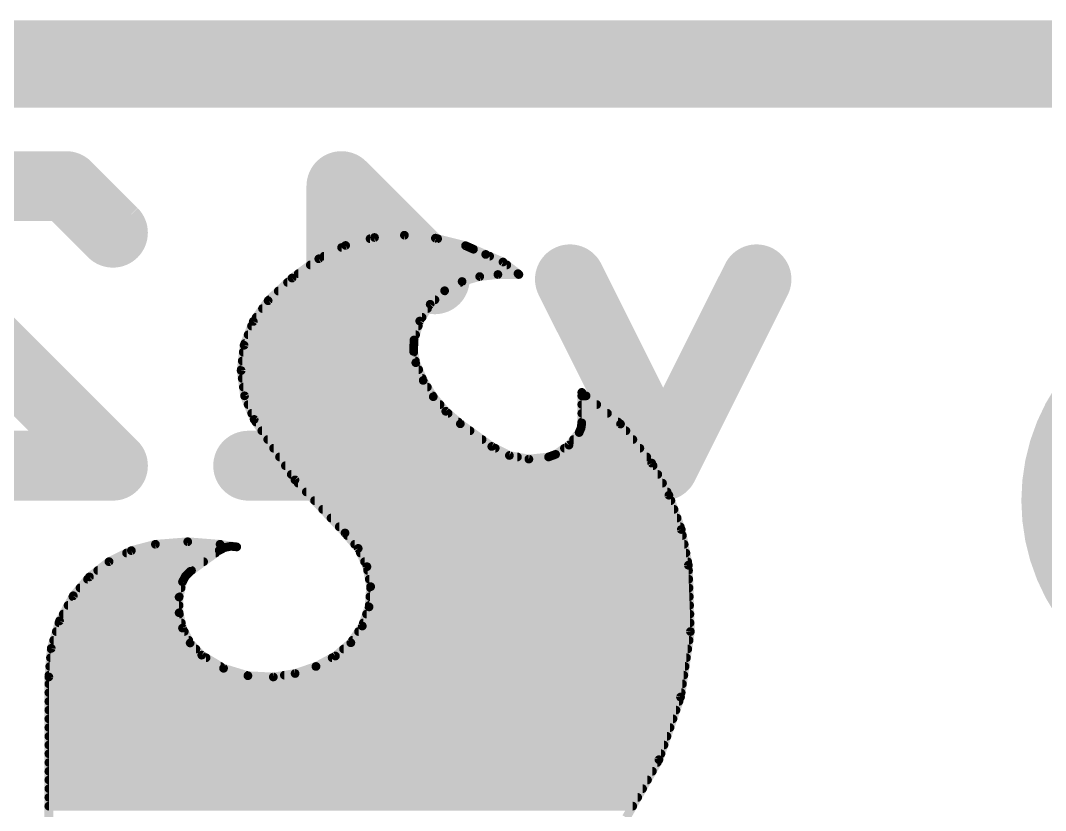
# Model space of a CAD drawing. Extents: x -43 to 64, y -8 to 16.
# Drawn here: x 6.649 to 9.629, y 13.068 to 15.367 of the extents above; entities that cross this region are included whole.
import ezdxf

# ---------------------------------------------------------------- set-up
doc = ezdxf.new("R2010")
doc.units = 0
for name, color, linetype in [('1', 12, 'CONTINUOUS'), ('16', 132, 'CONTINUOUS'), ('20', 53, 'CONTINUOUS'), ('21', 41, 'CONTINUOUS'), ('29', 253, 'CONTINUOUS')]:
    doc.layers.add(name, color=color, linetype=linetype)

# ---------------------------------------------------------------- blocks, each defined once
blk = doc.blocks.new('PIE')
at = {"const_width": 0.5}
blk.add_lwpolyline([(0, -0.25, 1), (0, 0.25, 1), (0, -0.25)], format="xyb", dxfattribs=at)

msp = doc.modelspace()

# ---------------------------------------------------------------- linework, layer by layer
at = {"layer": '1', "const_width": 0.254}
msp.add_lwpolyline([(0, 15.24), (15.24, 15.24)], dxfattribs=at)
at = {"layer": '16'}
for points, const_width in [([(0, 15.24), (15.24, 15.24)], 0.254), ([(6.5106, 14.8851), (6.7818, 14.8851)], 0.2032), ([(6.7818, 14.8851), (6.9174, 14.7495)], 0.2032), ([(7.8529, 14.6139), (7.5817, 14.8851)], 0.2032), ([(7.5817, 14.8851), (7.5817, 14.0716)], 0.2032), ([(6.9174, 14.0716), (6.375, 14.6139)], 0.2032), ([(8.5172, 14.0716), (8.2461, 14.6139)], 0.2032), ([(8.7884, 14.6139), (8.5172, 14.0716)], 0.2032), ([(6.375, 14.0716), (6.9174, 14.0716)], 0.2032), ([(7.8529, 14.0716), (7.3106, 14.0716)], 0.2032)]:
    msp.add_lwpolyline(points, dxfattribs=dict(at, const_width=const_width))
at = {"layer": '16', "const_width": 0.1016}
for points in [[(6.8177, 14.921, 1), (6.7459, 14.8492)], [(6.7818, 14.8343, 1), (6.7818, 14.9359)], [(7.6176, 14.921, 1), (7.5458, 14.8492)], [(7.6325, 14.8851, 1), (7.5309, 14.8851)], [(6.8814, 14.7136, 1), (6.9533, 14.7854)], [(7.817, 14.578, 1), (7.8888, 14.6498)], [(8.2915, 14.6366, 1), (8.2006, 14.5912)], [(8.8338, 14.5912, 1), (8.743, 14.6366)], [(6.8814, 14.0357, 1), (6.9533, 14.1075)], [(6.9174, 14.0208, 1), (6.9174, 14.1224)], [(7.3106, 14.1224, 1), (7.3106, 14.0208)], [(7.8529, 14.0208, 1), (7.8529, 14.1224)], [(8.4718, 14.0943, 1), (8.5627, 14.0489)], [(8.4718, 14.0489, 1), (8.5627, 14.0943)], [(7.5309, 14.0716, 1), (7.6325, 14.0716)]]:
    msp.add_lwpolyline(points, format="xyb", dxfattribs=at)
at = {"layer": '20', "const_width": 0.2032}
msp.add_lwpolyline([(15.24, 15.24), (0, 15.24)], dxfattribs=at)
at = {"layer": '21', "const_width": 0.0254}
for points in [[(7.7648, 14.7422), (7.6779, 14.7356)], [(7.8549, 14.7337), (7.7648, 14.7422)], [(7.5939, 14.7124), (7.5159, 14.6736)], [(7.6779, 14.7356), (7.5939, 14.7124)], [(7.665, 14.732), (7.8614, 14.732)], [(7.9426, 14.7117), (7.8549, 14.7337)], [(7.9655, 14.7015), (7.9426, 14.7117)], [(7.5312, 14.6812), (8.0127, 14.6812)], [(7.5822, 14.7066), (7.9541, 14.7066)], [(8.0011, 14.6863), (7.9655, 14.7015)], [(8.0515, 14.6642), (8.0011, 14.6863)], [(7.5159, 14.6736), (7.4382, 14.6176)], [(7.4912, 14.6558), (8.0624, 14.6558)], [(8.095, 14.6304), (8.0515, 14.6642)], [(7.456, 14.6304), (8.095, 14.6304)], [(7.9325, 14.6075), (7.9837, 14.622)], [(7.9837, 14.622), (8.0366, 14.6279)], [(8.0366, 14.6279), (8.0976, 14.6279)], [(8.0975, 14.6279), (8.095, 14.6304)], [(8.0976, 14.6279), (8.0975, 14.6279)], [(7.4382, 14.6176), (7.3686, 14.5517)], [(7.4249, 14.605), (7.9278, 14.605)], [(7.8817, 14.5805), (7.9325, 14.6075)], [(7.3981, 14.5796), (7.8807, 14.5796)], [(7.8397, 14.5413), (7.8817, 14.5805)], [(7.3686, 14.5517), (7.3255, 14.4913)], [(7.3712, 14.5542), (7.8536, 14.5542)], [(7.8094, 14.4924), (7.8397, 14.5413)], [(7.3341, 14.5034), (7.8162, 14.5034)], [(7.3522, 14.5288), (7.832, 14.5288)], [(7.3255, 14.4913), (7.2987, 14.4221)], [(7.3203, 14.478), (7.805, 14.478)], [(7.7928, 14.4374), (7.8094, 14.4924)], [(7.3105, 14.4526), (7.7974, 14.4526)], [(7.2987, 14.4221), (7.2901, 14.3484)], [(7.3007, 14.4272), (7.7924, 14.4272)], [(7.7914, 14.404), (7.7928, 14.4374)], [(7.2963, 14.4018), (7.7918, 14.4018)], [(7.7979, 14.3713), (7.7914, 14.404)], [(7.2904, 14.351), (7.8064, 14.351)], [(7.2934, 14.3764), (7.7969, 14.3764)], [(7.8194, 14.3198), (7.7979, 14.3713)], [(7.2901, 14.3484), (7.3, 14.2749)], [(7.2932, 14.3256), (7.817, 14.3256)], [(7.2966, 14.3002), (7.8315, 14.3002)], [(7.8487, 14.2723), (7.8194, 14.3198)], [(7.3, 14.2749), (7.328, 14.2062)], [(7.3001, 14.2748), (7.8472, 14.2748)], [(7.885, 14.2299), (7.8487, 14.2723)], [(8.3931, 14.1929), (8.2805, 14.285)], [(8.2805, 14.285), (8.2805, 14.1961)], [(8.2805, 14.2748), (8.293, 14.2748)], [(7.3104, 14.2494), (7.8683, 14.2494)], [(8.2805, 14.2494), (8.324, 14.2494)], [(7.3208, 14.224), (7.8919, 14.224)], [(7.328, 14.2062), (7.4466, 14.0304)], [(7.9274, 14.1935), (7.885, 14.2299)], [(8.2805, 14.224), (8.3551, 14.224)], [(7.3331, 14.1986), (7.9215, 14.1986)], [(7.3503, 14.1732), (7.9555, 14.1732)], [(8.0188, 14.1275), (7.9274, 14.1935)], [(8.2785, 14.1816), (8.2728, 14.1681)], [(8.275, 14.1732), (8.4088, 14.1732)], [(8.2805, 14.1961), (8.2785, 14.1816)], [(8.2805, 14.1986), (8.3861, 14.1986)], [(8.4837, 14.0792), (8.3931, 14.1929)], [(7.3674, 14.1478), (7.9907, 14.1478)], [(8.2728, 14.1681), (8.2432, 14.1314)], [(8.2564, 14.1478), (8.429, 14.1478)], [(7.3845, 14.1224), (8.0288, 14.1224)], [(8.0701, 14.1013), (8.0188, 14.1275)], [(8.2432, 14.1314), (8.2043, 14.1046)], [(8.2301, 14.1224), (8.4493, 14.1224)], [(7.4017, 14.097), (8.0934, 14.097)], [(8.1267, 14.0909), (8.0701, 14.1013)], [(8.1839, 14.097), (8.1267, 14.0909)], [(8.2043, 14.1046), (8.1839, 14.097)], [(8.1839, 14.097), (8.4695, 14.097)], [(7.4188, 14.0716), (8.4878, 14.0716)], [(8.5338, 13.9858), (8.4837, 14.0792)], [(7.4359, 14.0462), (8.5014, 14.0462)], [(7.4466, 14.0304), (7.5921, 13.876)], [(7.4556, 14.0208), (8.5151, 14.0208)], [(7.4796, 13.9954), (8.5287, 13.9954)], [(7.5035, 13.97), (8.5395, 13.97)], [(8.5696, 13.886), (8.5338, 13.9858)], [(7.5274, 13.9446), (8.5486, 13.9446)], [(7.5514, 13.9192), (8.5577, 13.9192)], [(7.5753, 13.8938), (8.5668, 13.8938)], [(7.5921, 13.876), (7.6304, 13.8311)], [(8.5903, 13.782), (8.5696, 13.886)], [(7.1349, 13.8504), (7.0409, 13.843)], [(7.2289, 13.843), (7.1349, 13.8504)], [(7.5986, 13.8684), (8.5731, 13.8684)], [(6.971, 13.8246), (6.9062, 13.7925)], [(6.9569, 13.8176), (7.2159, 13.8176)], [(7.0409, 13.843), (6.971, 13.8246)], [(7.0409, 13.843), (7.2289, 13.843)], [(7.1425, 13.7643), (7.2264, 13.8252)], [(7.2264, 13.8252), (7.2421, 13.8336)], [(7.2772, 13.8354), (7.2289, 13.843)], [(7.2421, 13.8336), (7.2595, 13.8371)], [(7.2595, 13.8371), (7.2772, 13.8354)], [(7.6202, 13.843), (8.5782, 13.843)], [(7.6304, 13.8311), (7.6559, 13.7778)], [(7.6369, 13.8176), (8.5832, 13.8176)], [(6.9062, 13.7925), (6.8492, 13.7481)], [(6.9058, 13.7922), (7.1809, 13.7922)], [(7.649, 13.7922), (8.5883, 13.7922)], [(6.8732, 13.7668), (7.1459, 13.7668)], [(7.1287, 13.7509), (7.1425, 13.7643)], [(7.6559, 13.7778), (7.6666, 13.7197)], [(7.6579, 13.7668), (8.5908, 13.7668)], [(8.5963, 13.5892), (8.5903, 13.782)], [(6.8492, 13.7481), (6.8022, 13.6931)], [(6.8435, 13.7414), (7.1237, 13.7414)], [(7.1098, 13.6893), (7.1197, 13.7338)], [(7.1197, 13.7338), (7.1287, 13.7509)], [(7.6626, 13.7414), (8.5916, 13.7414)], [(6.8218, 13.716), (7.1157, 13.716)], [(7.6666, 13.7197), (7.662, 13.6608)], [(7.6664, 13.716), (8.5924, 13.716)], [(6.8022, 13.6931), (6.7621, 13.6199)], [(6.7869, 13.6652), (7.1098, 13.6652)], [(6.8008, 13.6906), (7.1101, 13.6906)], [(7.1098, 13.6437), (7.1098, 13.6893)], [(7.6624, 13.6652), (8.594, 13.6652)], [(7.6644, 13.6906), (8.5932, 13.6906)], [(6.773, 13.6398), (7.1106, 13.6398)], [(7.1197, 13.5992), (7.1098, 13.6437)], [(7.662, 13.6608), (7.6424, 13.6051)], [(7.6546, 13.6398), (8.5948, 13.6398)], [(6.7621, 13.6199), (6.7381, 13.54)], [(6.7604, 13.6144), (7.1163, 13.6144)], [(7.6457, 13.6144), (8.5955, 13.6144)], [(6.7528, 13.589), (7.1249, 13.589)], [(7.1419, 13.5558), (7.1197, 13.5992)], [(7.6424, 13.6051), (7.609, 13.5564)], [(7.6314, 13.589), (8.5963, 13.589)], [(8.5675, 13.3985), (8.5963, 13.5892)], [(6.7451, 13.5636), (7.1379, 13.5636)], [(7.1756, 13.5204), (7.1419, 13.5558)], [(7.609, 13.5564), (7.5642, 13.5179)], [(7.614, 13.5636), (8.5925, 13.5636)], [(6.7381, 13.54), (6.7311, 13.4569)], [(6.7379, 13.5382), (7.1587, 13.5382)], [(7.239, 13.4822), (7.1756, 13.5204)], [(7.5642, 13.5179), (7.5078, 13.4875)], [(7.5879, 13.5382), (8.5886, 13.5382)], [(6.7337, 13.4874), (7.2304, 13.4874)], [(6.7358, 13.5128), (7.1882, 13.5128)], [(7.5078, 13.4875), (7.4471, 13.467)], [(7.5075, 13.4874), (8.5809, 13.4874)], [(7.5547, 13.5128), (8.5848, 13.5128)], [(6.7311, 13.4569), (6.7311, 11.9405)], [(6.7315, 13.462), (7.3052, 13.462)], [(7.3098, 13.4606), (7.239, 13.4822)], [(7.3838, 13.4569), (7.3098, 13.4606)], [(7.4471, 13.467), (7.3838, 13.4569)], [(7.4158, 13.462), (8.5771, 13.462)], [(6.7311, 13.4366), (8.5732, 13.4366)], [(6.7311, 13.4112), (8.5694, 13.4112)], [(8.5047, 13.2161), (8.5675, 13.3985)], [(6.7311, 13.3858), (8.5631, 13.3858)], [(6.7311, 13.3604), (8.5544, 13.3604)], [(6.7311, 13.335), (8.5456, 13.335)], [(6.7311, 13.3096), (8.5369, 13.3096)], [(6.7311, 13.2842), (8.5281, 13.2842)], [(6.7311, 13.2588), (8.5194, 13.2588)], [(6.7311, 13.2334), (8.5106, 13.2334)], [(6.7311, 13.208), (8.5001, 13.208)], [(8.41, 13.048), (8.5047, 13.2161)], [(6.7311, 13.1826), (8.4858, 13.1826)], [(6.7311, 13.1572), (8.4715, 13.1572)], [(6.7311, 13.1318), (8.4572, 13.1318)], [(6.7311, 13.1064), (8.4429, 13.1064)], [(6.7311, 13.081), (8.4286, 13.081)]]:
    msp.add_lwpolyline(points, dxfattribs=at)
at = {"layer": '21', "const_width": 0.0127}
for points in [[(7.7654, 14.7485, 1), (7.7642, 14.7359)], [(7.7653, 14.7359, 1), (7.7643, 14.7485)], [(7.5922, 14.7185, 1), (7.5956, 14.7063)], [(7.5967, 14.7067, 1), (7.5911, 14.7181)], [(7.665, 14.7384, 1), (7.665, 14.7257)], [(7.6774, 14.7419, 1), (7.6784, 14.7292)], [(7.6796, 14.7295, 1), (7.6762, 14.7417)], [(7.8564, 14.7398, 1), (7.8533, 14.7275)], [(7.8542, 14.7273, 1), (7.8555, 14.74)], [(7.8614, 14.7257, 1), (7.8614, 14.7384)], [(7.9452, 14.7175, 1), (7.94, 14.7059)], [(7.9411, 14.7055, 1), (7.9441, 14.7179)], [(7.5312, 14.6875, 1), (7.5312, 14.6749)], [(7.5822, 14.7129, 1), (7.5822, 14.7003)], [(7.9541, 14.7003, 1), (7.9541, 14.7129)], [(7.968, 14.7073, 1), (7.963, 14.6957)], [(7.9629, 14.6957, 1), (7.9681, 14.7073)], [(8.0036, 14.6921, 1), (7.9986, 14.6805)], [(7.9986, 14.6805, 1), (8.0036, 14.6921)], [(8.0127, 14.6749, 1), (8.0127, 14.6875)], [(7.4912, 14.6622, 1), (7.4912, 14.6495)], [(7.5131, 14.6793, 1), (7.5187, 14.6679)], [(7.5196, 14.6684, 1), (7.5122, 14.6788)], [(8.0554, 14.6692, 1), (8.0476, 14.6592)], [(8.049, 14.6584, 1), (8.0541, 14.67)], [(8.0624, 14.6495, 1), (8.0624, 14.6622)], [(7.456, 14.6367, 1), (7.456, 14.6241)], [(7.983, 14.6283, 1), (7.9844, 14.6157)], [(7.9854, 14.6159, 1), (7.982, 14.6281)], [(8.0366, 14.6342, 1), (8.0366, 14.6216)], [(8.0373, 14.6216, 1), (8.0359, 14.6342)], [(8.0995, 14.6349, 1), (8.0905, 14.6259)], [(8.0911, 14.6254, 1), (8.0989, 14.6354)], [(8.0975, 14.6342, 1), (8.0975, 14.6216)], [(8.093, 14.6234, 1), (8.102, 14.6324)], [(8.095, 14.6241, 1), (8.095, 14.6367)], [(8.0976, 14.6216, 1), (8.0976, 14.6342)], [(8.0976, 14.6216, 1), (8.0976, 14.6342)], [(7.4249, 14.6113, 1), (7.4249, 14.5987)], [(7.4345, 14.6227, 1), (7.4419, 14.6124)], [(7.4426, 14.6129, 1), (7.4338, 14.6222)], [(7.9308, 14.6136, 1), (7.9342, 14.6014)], [(7.9278, 14.5987, 1), (7.9278, 14.6113)], [(7.9355, 14.6019, 1), (7.9295, 14.6131)], [(7.3981, 14.586, 1), (7.3981, 14.5733)], [(7.8788, 14.5861, 1), (7.8847, 14.5749)], [(7.8861, 14.5759, 1), (7.8774, 14.5852)], [(7.8807, 14.5733, 1), (7.8807, 14.586)], [(7.3642, 14.5563, 1), (7.373, 14.5471)], [(7.3738, 14.548, 1), (7.3634, 14.5554)], [(7.3712, 14.5606, 1), (7.3712, 14.5479)], [(7.8354, 14.5459, 1), (7.8441, 14.5366)], [(7.8451, 14.5379, 1), (7.8343, 14.5446)], [(7.8536, 14.5479, 1), (7.8536, 14.5606)], [(7.3341, 14.5098, 1), (7.3341, 14.4971)], [(7.3522, 14.5351, 1), (7.3522, 14.5225)], [(7.8162, 14.4971, 1), (7.8162, 14.5098)], [(7.832, 14.5225, 1), (7.832, 14.5351)], [(7.3203, 14.4844, 1), (7.3203, 14.4717)], [(7.3203, 14.495, 1), (7.3306, 14.4876)], [(7.3314, 14.489, 1), (7.3195, 14.4936)], [(7.804, 14.4958, 1), (7.8148, 14.4891)], [(7.8155, 14.4906, 1), (7.8033, 14.4943)], [(7.805, 14.4717, 1), (7.805, 14.4844)], [(7.3105, 14.4589, 1), (7.3105, 14.4463)], [(7.7974, 14.4463, 1), (7.7974, 14.4589)], [(7.305, 14.4214, 1), (7.2924, 14.4229)], [(7.2928, 14.4244, 1), (7.3047, 14.4198)], [(7.3007, 14.4336, 1), (7.3007, 14.4209)], [(7.7991, 14.4371, 1), (7.7865, 14.4377)], [(7.7867, 14.4392, 1), (7.7989, 14.4356)], [(7.7924, 14.4209, 1), (7.7924, 14.4336)], [(7.2963, 14.4082, 1), (7.2963, 14.3955)], [(7.785, 14.4043, 1), (7.7977, 14.4038)], [(7.7976, 14.4053, 1), (7.7852, 14.4028)], [(7.7918, 14.3955, 1), (7.7918, 14.4082)], [(7.2904, 14.3574, 1), (7.2904, 14.3447)], [(7.2934, 14.3827, 1), (7.2934, 14.3701)], [(7.8038, 14.3737, 1), (7.792, 14.3689)], [(7.7917, 14.3701, 1), (7.8041, 14.3725)], [(7.7969, 14.3701, 1), (7.7969, 14.3827)], [(7.8064, 14.3447, 1), (7.8064, 14.3574)], [(7.2964, 14.3493, 1), (7.2838, 14.3476)], [(7.2838, 14.3492, 1), (7.2964, 14.3477)], [(7.2932, 14.332, 1), (7.2932, 14.3193)], [(7.817, 14.3193, 1), (7.817, 14.332)], [(7.2966, 14.3065, 1), (7.2966, 14.2939)], [(7.8248, 14.3231, 1), (7.814, 14.3165)], [(7.8135, 14.3173, 1), (7.8252, 14.3222)], [(7.8315, 14.2939, 1), (7.8315, 14.3065)], [(7.2937, 14.2741, 1), (7.3063, 14.2758)], [(7.3059, 14.2773, 1), (7.2942, 14.2725)], [(7.3001, 14.2812, 1), (7.3001, 14.2685)], [(7.8535, 14.2764, 1), (7.8439, 14.2682)], [(7.8433, 14.269, 1), (7.8541, 14.2756)], [(7.8472, 14.2685, 1), (7.8472, 14.2812)], [(8.2845, 14.2899, 1), (8.2765, 14.2801)], [(8.2805, 14.2812, 1), (8.2805, 14.2685)], [(8.2868, 14.285, 1), (8.2742, 14.285)], [(8.293, 14.2685, 1), (8.293, 14.2812)], [(7.3104, 14.2558, 1), (7.3104, 14.2431)], [(7.8683, 14.2431, 1), (7.8683, 14.2558)], [(8.2805, 14.2558, 1), (8.2805, 14.2431)], [(8.324, 14.2431, 1), (8.324, 14.2558)], [(7.3208, 14.2303, 1), (7.3208, 14.2177)], [(7.3333, 14.2098, 1), (7.3227, 14.2026)], [(7.3221, 14.2038, 1), (7.3339, 14.2086)], [(7.8892, 14.2347, 1), (7.8809, 14.2251)], [(7.8802, 14.2258, 1), (7.8899, 14.234)], [(7.8919, 14.2177, 1), (7.8919, 14.2303)], [(8.2805, 14.2303, 1), (8.2805, 14.2177)], [(8.3551, 14.2177, 1), (8.3551, 14.2303)], [(7.3331, 14.205, 1), (7.3331, 14.1923)], [(7.3503, 14.1796, 1), (7.3503, 14.1669)], [(7.9311, 14.1986, 1), (7.9237, 14.1884)], [(7.9215, 14.1923, 1), (7.9215, 14.205)], [(7.9233, 14.1887, 1), (7.9315, 14.1983)], [(7.9555, 14.1669, 1), (7.9555, 14.1796)], [(8.275, 14.1796, 1), (8.275, 14.1669)], [(8.2722, 14.1824, 1), (8.2848, 14.1807)], [(8.2844, 14.1791, 1), (8.2727, 14.1841)], [(8.2805, 14.205, 1), (8.2805, 14.1923)], [(8.2868, 14.1952, 1), (8.2742, 14.197)], [(8.2742, 14.1961, 1), (8.2868, 14.1961)], [(8.3861, 14.1923, 1), (8.3861, 14.205)], [(8.398, 14.1969, 1), (8.3881, 14.189)], [(8.389, 14.188, 1), (8.3971, 14.1978)], [(8.4088, 14.1669, 1), (8.4088, 14.1796)], [(7.3674, 14.1541, 1), (7.3674, 14.1415)], [(7.9907, 14.1415, 1), (7.9907, 14.1541)], [(8.2564, 14.1541, 1), (8.2564, 14.1415)], [(8.267, 14.1706, 1), (8.2786, 14.1656)], [(8.2777, 14.1641, 1), (8.2679, 14.1721)], [(8.429, 14.1415, 1), (8.429, 14.1541)], [(7.3845, 14.1288, 1), (7.3845, 14.1161)], [(8.0217, 14.1332, 1), (8.0159, 14.1218)], [(8.0151, 14.1224, 1), (8.0225, 14.1326)], [(8.0288, 14.1161, 1), (8.0288, 14.1288)], [(8.2301, 14.1288, 1), (8.2301, 14.1161)], [(8.2382, 14.1354, 1), (8.2481, 14.1274)], [(8.2468, 14.1261, 1), (8.2396, 14.1366)], [(8.4493, 14.1161, 1), (8.4493, 14.1288)], [(7.4017, 14.1034, 1), (7.4017, 14.0907)], [(8.0712, 14.1076, 1), (8.0689, 14.0951)], [(8.0672, 14.0957, 1), (8.073, 14.107)], [(8.0934, 14.0907, 1), (8.0934, 14.1034)], [(8.126, 14.0972, 1), (8.1273, 14.0845)], [(8.1255, 14.0846, 1), (8.1278, 14.0971)], [(8.1839, 14.1034, 1), (8.1839, 14.0907)], [(8.1817, 14.103, 1), (8.1861, 14.091)], [(8.1846, 14.0907, 1), (8.1832, 14.1033)], [(8.2007, 14.1098, 1), (8.2079, 14.0994)], [(8.2065, 14.0986, 1), (8.2021, 14.1106)], [(8.4695, 14.0907, 1), (8.4695, 14.1034)], [(7.4188, 14.0779, 1), (7.4188, 14.0653)], [(8.4893, 14.0822, 1), (8.4781, 14.0762)], [(8.4787, 14.0752, 1), (8.4887, 14.0832)], [(8.4878, 14.0653, 1), (8.4878, 14.0779)], [(7.4359, 14.0526, 1), (7.4359, 14.0399)], [(7.4512, 14.0347, 1), (7.442, 14.026)], [(7.4414, 14.0268, 1), (7.4519, 14.0339)], [(8.5014, 14.0399, 1), (8.5014, 14.0526)], [(7.4556, 14.0272, 1), (7.4556, 14.0145)], [(7.4796, 14.0017, 1), (7.4796, 13.9891)], [(8.5151, 14.0145, 1), (8.5151, 14.0272)], [(8.5287, 13.9891, 1), (8.5287, 14.0017)], [(7.5035, 13.9764, 1), (7.5035, 13.9637)], [(8.5398, 13.9879, 1), (8.5279, 13.9836)], [(8.5282, 13.9828, 1), (8.5394, 13.9888)], [(8.5395, 13.9637, 1), (8.5395, 13.9764)], [(7.5274, 13.951, 1), (7.5274, 13.9383)], [(8.5486, 13.9383, 1), (8.5486, 13.951)], [(7.5514, 13.9255, 1), (7.5514, 13.9129)], [(8.5577, 13.9129, 1), (8.5577, 13.9255)], [(7.5753, 13.9002, 1), (7.5753, 13.8875)], [(7.5969, 13.8801, 1), (7.5873, 13.8719)], [(7.5875, 13.8716, 1), (7.5967, 13.8804)], [(8.5759, 13.8872, 1), (8.5634, 13.8847)], [(8.5637, 13.8838, 1), (8.5756, 13.8881)], [(8.5668, 13.8875, 1), (8.5668, 13.9002)], [(7.1354, 13.8567, 1), (7.1344, 13.844)], [(7.1354, 13.844, 1), (7.1344, 13.8567)], [(7.5986, 13.8748, 1), (7.5986, 13.8621)], [(8.5731, 13.8621, 1), (8.5731, 13.8748)], [(6.9569, 13.8239, 1), (6.9569, 13.8113)], [(6.9694, 13.8307, 1), (6.9726, 13.8184)], [(6.9738, 13.8189, 1), (6.9682, 13.8303)], [(7.0404, 13.8493, 1), (7.0414, 13.8367)], [(7.0409, 13.8493, 1), (7.0409, 13.8367)], [(7.0425, 13.8369, 1), (7.0393, 13.8491)], [(7.2159, 13.8113, 1), (7.2159, 13.8239)], [(7.2234, 13.8308, 1), (7.2294, 13.8196)], [(7.2299, 13.8493, 1), (7.2279, 13.8367)], [(7.2301, 13.8201, 1), (7.2227, 13.8303)], [(7.2284, 13.8367, 1), (7.2294, 13.8493)], [(7.2289, 13.8367, 1), (7.2289, 13.8493)], [(7.2408, 13.8398, 1), (7.2433, 13.8274)], [(7.2451, 13.828, 1), (7.2391, 13.8392)], [(7.2601, 13.8434, 1), (7.2589, 13.8308)], [(7.2608, 13.8309, 1), (7.2582, 13.8433)], [(7.2762, 13.8291, 1), (7.2782, 13.8417)], [(7.2766, 13.8291, 1), (7.2778, 13.8417)], [(7.6202, 13.8493, 1), (7.6202, 13.8367)], [(7.6362, 13.8338, 1), (7.6247, 13.8283)], [(7.6256, 13.8269, 1), (7.6353, 13.8352)], [(7.6369, 13.8239, 1), (7.6369, 13.8113)], [(8.5782, 13.8367, 1), (8.5782, 13.8493)], [(8.5832, 13.8113, 1), (8.5832, 13.8239)], [(6.9058, 13.7986, 1), (6.9058, 13.7859)], [(6.9034, 13.7982, 1), (6.909, 13.7868)], [(6.9101, 13.7875, 1), (6.9023, 13.7975)], [(7.1809, 13.7859, 1), (7.1809, 13.7986)], [(7.649, 13.7986, 1), (7.649, 13.7859)], [(8.5883, 13.7859, 1), (8.5883, 13.7986)], [(6.8732, 13.7731, 1), (6.8732, 13.7605)], [(7.1388, 13.7694, 1), (7.1462, 13.7592)], [(7.1469, 13.7598, 1), (7.1381, 13.7688)], [(7.1459, 13.7605, 1), (7.1459, 13.7731)], [(7.6621, 13.7789, 1), (7.6496, 13.7766)], [(7.6501, 13.775, 1), (7.6616, 13.7805)], [(7.6579, 13.7731, 1), (7.6579, 13.7605)], [(8.5966, 13.7822, 1), (8.584, 13.7818)], [(8.5841, 13.7808, 1), (8.5965, 13.7832)], [(8.5908, 13.7605, 1), (8.5908, 13.7731)], [(6.8435, 13.7477, 1), (6.8435, 13.7351)], [(6.8453, 13.7531, 1), (6.8531, 13.7431)], [(6.854, 13.744, 1), (6.8443, 13.7522)], [(7.1141, 13.7368, 1), (7.1253, 13.7308)], [(7.1259, 13.7324, 1), (7.1135, 13.7352)], [(7.1243, 13.7554, 1), (7.1331, 13.7463)], [(7.1343, 13.7479, 1), (7.1231, 13.7538)], [(7.1237, 13.7351, 1), (7.1237, 13.7477)], [(7.6626, 13.7477, 1), (7.6626, 13.7351)], [(8.5916, 13.7351, 1), (8.5916, 13.7477)], [(6.8218, 13.7224, 1), (6.8218, 13.7097)], [(7.1157, 13.7097, 1), (7.1157, 13.7224)], [(7.6664, 13.7224, 1), (7.6664, 13.7097)], [(7.673, 13.7192, 1), (7.6603, 13.7202)], [(7.6604, 13.7185, 1), (7.6729, 13.7208)], [(8.5924, 13.7097, 1), (8.5924, 13.7224)], [(6.7869, 13.6715, 1), (6.7869, 13.6589)], [(6.8008, 13.6969, 1), (6.8008, 13.6843)], [(6.7974, 13.6972, 1), (6.807, 13.689)], [(6.8078, 13.69, 1), (6.7966, 13.6962)], [(7.1161, 13.6893, 1), (7.1034, 13.6893)], [(7.1036, 13.6907, 1), (7.116, 13.6879)], [(7.1098, 13.6589, 1), (7.1098, 13.6715)], [(7.1101, 13.6843, 1), (7.1101, 13.6969)], [(7.6624, 13.6715, 1), (7.6624, 13.6589)], [(7.6644, 13.6969, 1), (7.6644, 13.6843)], [(8.5932, 13.6843, 1), (8.5932, 13.6969)], [(8.594, 13.6589, 1), (8.594, 13.6715)], [(6.773, 13.6462, 1), (6.773, 13.6335)], [(7.1034, 13.6437, 1), (7.1161, 13.6437)], [(7.116, 13.6451, 1), (7.1036, 13.6423)], [(7.1106, 13.6335, 1), (7.1106, 13.6462)], [(7.6546, 13.6462, 1), (7.6546, 13.6335)], [(7.6557, 13.6613, 1), (7.6684, 13.6603)], [(7.668, 13.6587, 1), (7.6561, 13.6629)], [(8.5948, 13.6335, 1), (8.5948, 13.6462)], [(6.7604, 13.6207, 1), (6.7604, 13.6081)], [(6.7565, 13.623, 1), (6.7677, 13.6169)], [(6.7682, 13.6181, 1), (6.756, 13.6218)], [(7.1163, 13.6081, 1), (7.1163, 13.6207)], [(7.6457, 13.6207, 1), (7.6457, 13.6081)], [(8.5955, 13.6081, 1), (8.5955, 13.6207)], [(6.7528, 13.5953, 1), (6.7528, 13.5827)], [(7.1254, 13.6021, 1), (7.114, 13.5963)], [(7.1135, 13.5978, 1), (7.1259, 13.6006)], [(7.1249, 13.5827, 1), (7.1249, 13.5953)], [(7.6314, 13.5953, 1), (7.6314, 13.5827)], [(7.6364, 13.6072, 1), (7.6484, 13.603)], [(7.6476, 13.6015, 1), (7.6372, 13.6087)], [(8.59, 13.589, 1), (8.6027, 13.5894)], [(8.6026, 13.5882, 1), (8.5901, 13.5901)], [(8.5963, 13.5827, 1), (8.5963, 13.5953)], [(6.7451, 13.57, 1), (6.7451, 13.5573)], [(7.1465, 13.5601, 1), (7.1373, 13.5514)], [(7.1363, 13.5529, 1), (7.1476, 13.5586)], [(7.1379, 13.5573, 1), (7.1379, 13.57)], [(7.6038, 13.5599, 1), (7.6143, 13.5528)], [(7.6132, 13.5515, 1), (7.6049, 13.5612)], [(7.614, 13.57, 1), (7.614, 13.5573)], [(8.5925, 13.5573, 1), (8.5925, 13.57)], [(6.7379, 13.5445, 1), (6.7379, 13.5319)], [(6.7444, 13.5395, 1), (6.7317, 13.5406)], [(6.732, 13.5419, 1), (6.7441, 13.5382)], [(7.1587, 13.5319, 1), (7.1587, 13.5445)], [(7.1789, 13.5258, 1), (7.1723, 13.515)], [(7.171, 13.516, 1), (7.1802, 13.5248)], [(7.5601, 13.5227, 1), (7.5683, 13.5131)], [(7.5672, 13.5123, 1), (7.5612, 13.5235)], [(7.5879, 13.5445, 1), (7.5879, 13.5319)], [(8.5886, 13.5319, 1), (8.5886, 13.5445)], [(6.7337, 13.4938, 1), (6.7337, 13.4811)], [(6.7358, 13.5191, 1), (6.7358, 13.5065)], [(7.1882, 13.5065, 1), (7.1882, 13.5191)], [(7.2304, 13.4811, 1), (7.2304, 13.4938)], [(7.5075, 13.4938, 1), (7.5075, 13.4811)], [(7.5048, 13.4931, 1), (7.5108, 13.4819)], [(7.5098, 13.4815, 1), (7.5058, 13.4935)], [(7.5547, 13.5191, 1), (7.5547, 13.5065)], [(8.5809, 13.4811, 1), (8.5809, 13.4938)], [(8.5848, 13.5065, 1), (8.5848, 13.5191)], [(6.7375, 13.4569, 1), (6.7248, 13.4569)], [(6.7315, 13.4684, 1), (6.7315, 13.4557)], [(7.2409, 13.4883, 1), (7.2372, 13.4761)], [(7.2357, 13.4767, 1), (7.2423, 13.4876)], [(7.3102, 13.4669, 1), (7.3095, 13.4542)], [(7.3052, 13.4557, 1), (7.3052, 13.4684)], [(7.308, 13.4545, 1), (7.3117, 13.4666)], [(7.3828, 13.4632, 1), (7.3848, 13.4506)], [(7.3835, 13.4506, 1), (7.3841, 13.4632)], [(7.4158, 13.4684, 1), (7.4158, 13.4557)], [(7.4451, 13.473, 1), (7.4491, 13.461)], [(7.4481, 13.4607, 1), (7.4461, 13.4732)], [(8.5771, 13.4557, 1), (8.5771, 13.4684)], [(6.7248, 13.4574, 1), (6.7374, 13.4564)], [(6.7311, 13.4429, 1), (6.7311, 13.4303)], [(8.5732, 13.4303, 1), (8.5732, 13.4429)], [(6.7311, 13.4176, 1), (6.7311, 13.4049)], [(8.5735, 13.3964, 1), (8.5615, 13.4005)], [(8.5694, 13.4049, 1), (8.5694, 13.4176)], [(6.7311, 13.3922, 1), (6.7311, 13.3795)], [(8.5612, 13.3994, 1), (8.5738, 13.3975)], [(8.5631, 13.3795, 1), (8.5631, 13.3922)], [(6.7311, 13.3667, 1), (6.7311, 13.3541)], [(8.5544, 13.3541, 1), (8.5544, 13.3667)], [(6.7311, 13.3414, 1), (6.7311, 13.3287)], [(6.7311, 13.316, 1), (6.7311, 13.3033)], [(8.5369, 13.3033, 1), (8.5369, 13.316)], [(8.5456, 13.3287, 1), (8.5456, 13.3414)], [(6.7311, 13.2905, 1), (6.7311, 13.2779)], [(8.5281, 13.2779, 1), (8.5281, 13.2905)], [(6.7311, 13.2652, 1), (6.7311, 13.2525)], [(8.5194, 13.2525, 1), (8.5194, 13.2652)], [(6.7311, 13.2398, 1), (6.7311, 13.2271)], [(8.5106, 13.2271, 1), (8.5106, 13.2398)], [(6.7311, 13.2143, 1), (6.7311, 13.2017)], [(8.4987, 13.2181, 1), (8.5107, 13.214)], [(8.5102, 13.213, 1), (8.4991, 13.2192)], [(8.5001, 13.2017, 1), (8.5001, 13.2143)], [(6.7311, 13.189, 1), (6.7311, 13.1763)], [(8.4858, 13.1763, 1), (8.4858, 13.189)], [(6.7311, 13.1636, 1), (6.7311, 13.1509)], [(6.7311, 13.1381, 1), (6.7311, 13.1255)], [(8.4572, 13.1255, 1), (8.4572, 13.1381)], [(8.4715, 13.1509, 1), (8.4715, 13.1636)], [(6.7311, 13.1128, 1), (6.7311, 13.1001)], [(8.4429, 13.1001, 1), (8.4429, 13.1128)], [(6.7311, 13.0874, 1), (6.7311, 13.0747)], [(8.4286, 13.0747, 1), (8.4286, 13.0874)]]:
    msp.add_lwpolyline(points, format="xyb", dxfattribs=at)

# ---------------------------------------------------------------- block references
at = {"layer": '29', "xscale": 1.2032, "yscale": 1.2032}
msp.add_blockref('PIE', (10.16, 13.97), dxfattribs=at)

doc.saveas('drawing.dxf')
